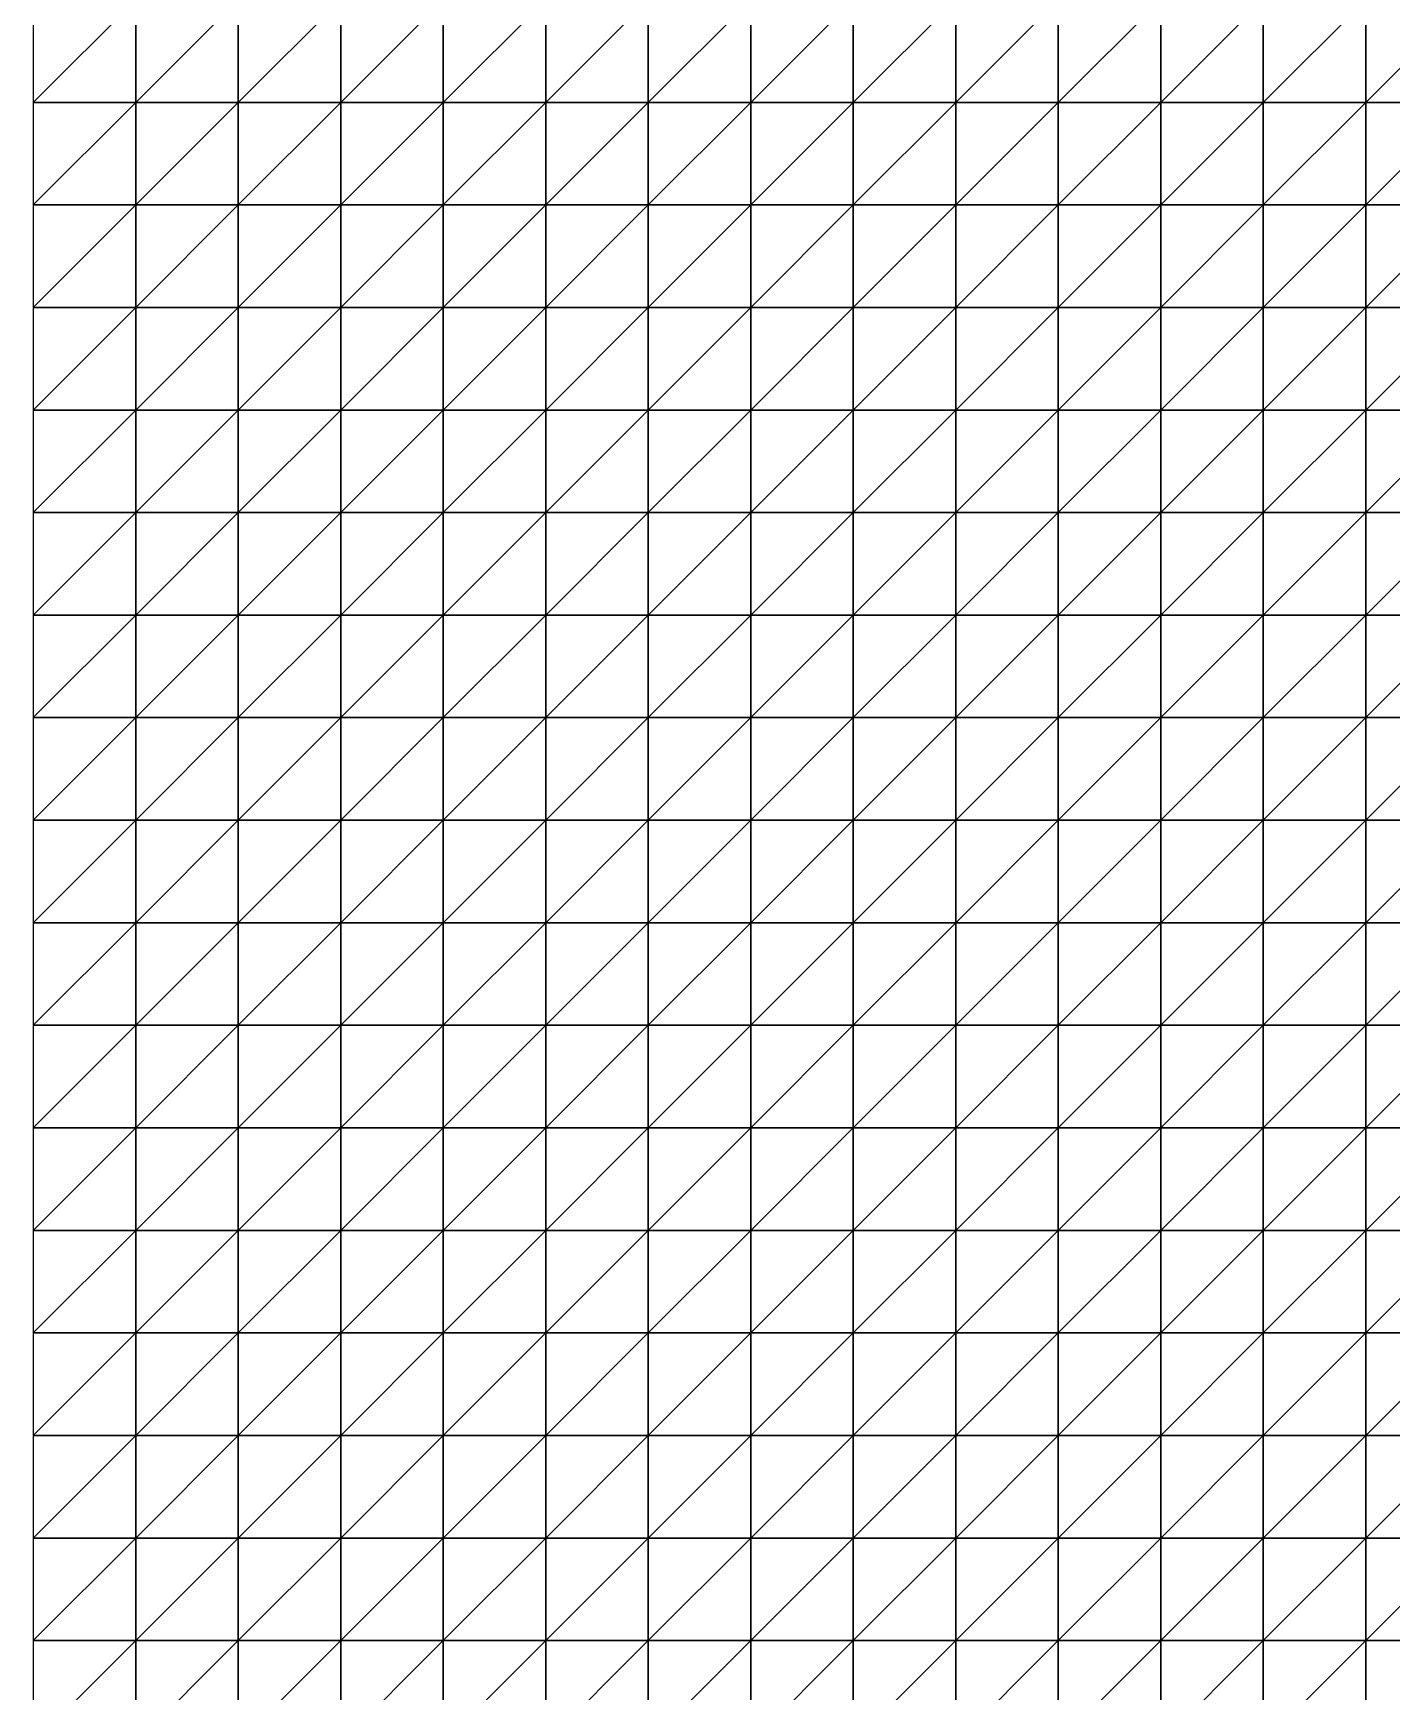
# Model space of a CAD drawing. Header units: metres. Extents: x -3 to 3, y -3 to 3.
# Drawn here: x -3 to -2.197, y 1.03 to 2.011 of the extents above; entities that cross this region are included whole.
import ezdxf

# ---------------------------------------------------------------- set-up
doc = ezdxf.new("R2010")
doc.units = ezdxf.units.M

msp = doc.modelspace()

# ---------------------------------------------------------------- meshes
at = {"color": 255}
mesh = msp.add_polyface(dxfattribs=at)
corners = [(-3, 1.90909, -0.00004), (-2.93939, 1.90909, -0.00004), (-2.93939, 1.9697, 0), (-3, 1.9697, -0.00001), (-2.93939, 2.0303, 0.00003), (-3, 2.0303, 0.00001), (-2.93939, 2.09091, 0.00005), (-2.87879, 1.90909, -0.00002), (-2.87879, 1.9697, 0.00003), (-2.87879, 2.0303, 0.00006), (-2.87879, 2.09091, 0.00008), (-2.81818, 1.90909, 0), (-2.81818, 1.9697, 0.00006), (-2.81818, 2.0303, 0.00011), (-2.81818, 2.09091, 0.00013), (-2.81818, 1.84848, -0.00008), (-2.75758, 1.84848, -0.00006), (-2.75758, 1.90909, 0.00005), (-2.75758, 1.9697, 0.00013), (-2.75758, 2.0303, 0.00018), (-2.75758, 2.09091, 0.00021), (-2.69697, 1.84848, -0.00001), (-2.69697, 1.90909, 0.00013), (-2.69697, 1.9697, 0.00023), (-2.69697, 2.0303, 0.00029), (-2.63636, 1.84848, 0.00009), (-2.63636, 1.90909, 0.00026), (-2.63636, 1.9697, 0.00038), (-2.63636, 2.0303, 0.00045), (-3, 1.84848, -0.00008), (-2.93939, 1.84848, -0.00009), (-2.87879, 1.84848, -0.00009), (-2.57576, 1.90909, 0.00046)]
mesh.append_faces([[corners[k] for k in face] for face in [(0, 1, 2), (3, 2, 4), (5, 4, 6), (1, 7, 8), (2, 8, 9), (4, 9, 10), (7, 11, 12), (8, 12, 13), (9, 13, 14), (15, 16, 17), (11, 17, 18), (12, 18, 19), (13, 19, 20), (16, 21, 22), (17, 22, 23), (18, 23, 24), (21, 25, 26), (22, 26, 27), (23, 27, 28), (29, 1, 0), (0, 2, 3), (3, 4, 5), (30, 7, 1), (1, 8, 2), (2, 9, 4), (31, 11, 7), (7, 12, 8), (8, 13, 9), (15, 17, 11), (11, 18, 12), (12, 19, 13), (16, 22, 17), (17, 23, 18), (18, 24, 19), (21, 26, 22), (22, 27, 23), (23, 28, 24), (25, 32, 26)]], dxfattribs={"color": 111})
mesh = msp.add_polyface(dxfattribs=at)
corners = [(-2.63636, 1.84848, 0.00009), (-2.57576, 1.84848, 0.00025), (-2.57576, 1.90909, 0.00046), (-2.63636, 1.90909, 0.00026), (-2.57576, 1.9697, 0.0006), (-2.63636, 1.9697, 0.00038), (-2.57576, 2.0303, 0.00067), (-2.63636, 2.0303, 0.00045), (-2.57576, 2.09091, 0.00071), (-2.51515, 1.84848, 0.00051), (-2.51515, 1.90909, 0.00076), (-2.51515, 1.9697, 0.00092), (-2.51515, 2.0303, 0.001), (-2.51515, 2.09091, 0.00103), (-2.45455, 1.84848, 0.0009), (-2.45455, 1.90909, 0.00119), (-2.45455, 1.9697, 0.00137), (-2.45455, 2.0303, 0.00146), (-2.45455, 2.09091, 0.00147), (-2.39394, 1.84848, 0.00147), (-2.39394, 1.90909, 0.00181), (-2.39394, 1.9697, 0.002), (-2.39394, 2.0303, 0.00208), (-2.33333, 1.84848, 0.00229), (-2.33333, 1.90909, 0.00267), (-2.33333, 1.9697, 0.00288), (-2.33333, 2.0303, 0.00294), (-2.27273, 1.84848, 0.00344), (-2.27273, 1.90909, 0.00386), (-2.27273, 1.9697, 0.00407), (-2.27273, 2.0303, 0.00409)]
mesh.append_faces([[corners[k] for k in face] for face in [(0, 1, 2), (3, 2, 4), (5, 4, 6), (7, 6, 8), (1, 9, 10), (2, 10, 11), (4, 11, 12), (6, 12, 13), (9, 14, 15), (10, 15, 16), (11, 16, 17), (12, 17, 18), (14, 19, 20), (15, 20, 21), (16, 21, 22), (19, 23, 24), (20, 24, 25), (21, 25, 26), (23, 27, 28), (24, 28, 29), (25, 29, 30), (3, 4, 5), (5, 6, 7), (1, 10, 2), (2, 11, 4), (4, 12, 6), (9, 15, 10), (10, 16, 11), (11, 17, 12), (14, 20, 15), (15, 21, 16), (16, 22, 17), (19, 24, 20), (20, 25, 21), (21, 26, 22), (23, 28, 24), (24, 29, 25), (25, 30, 26)]], dxfattribs={"color": 111})
mesh = msp.add_polyface(dxfattribs=at)
corners = [(-2.27273, 1.90909, 0.00386), (-2.21212, 1.90909, 0.00548), (-2.21212, 1.9697, 0.00566), (-2.27273, 1.9697, 0.00407), (-2.21212, 2.0303, 0.00562), (-2.27273, 2.0303, 0.00409), (-2.21212, 2.09091, 0.00541), (-2.15152, 1.90909, 0.00763), (-2.15152, 1.9697, 0.00776), (-2.15152, 2.0303, 0.00762), (-2.15152, 2.09091, 0.00729), (-2.09091, 1.90909, 0.01046), (-2.09091, 1.9697, 0.01051), (-2.09091, 2.0303, 0.01023), (-2.09091, 2.09091, 0.00971), (-2.0303, 1.90909, 0.01415), (-2.0303, 1.9697, 0.01406), (-2.0303, 2.0303, 0.01358), (-2.0303, 1.84848, 0.01376), (-1.9697, 1.84848, 0.01861), (-1.9697, 1.90909, 0.0189), (-1.9697, 1.9697, 0.0186), (-1.9697, 2.0303, 0.01784), (-1.90909, 1.84848, 0.02482), (-1.90909, 1.90909, 0.02492), (-1.90909, 1.9697, 0.02432), (-1.90909, 2.0303, 0.0232), (-2.27273, 1.84848, 0.00344), (-2.21212, 1.84848, 0.00502), (-2.15152, 1.84848, 0.00716), (-2.09091, 1.84848, 0.01001), (-1.84848, 1.90909, 0.03248), (-1.84848, 1.9697, 0.03149), (-1.84848, 2.0303, 0.02987)]
mesh.append_faces([[corners[k] for k in face] for face in [(1, 7, 8), (2, 8, 9), (4, 9, 10), (7, 11, 12), (8, 12, 13), (9, 13, 14), (11, 15, 16), (12, 16, 17), (18, 19, 20), (15, 20, 21), (16, 21, 22), (19, 23, 24), (20, 24, 25), (21, 25, 26), (1, 8, 2), (2, 9, 4), (29, 11, 7), (7, 12, 8), (8, 13, 9), (30, 15, 11), (11, 16, 12), (12, 17, 13), (18, 20, 15), (15, 21, 16), (16, 22, 17), (19, 24, 20), (20, 25, 21), (21, 26, 22), (23, 31, 24), (24, 32, 25), (25, 33, 26)]], dxfattribs={"color": 101})
mesh.append_faces([[corners[k] for k in face] for face in [(0, 1, 2), (3, 2, 4), (5, 4, 6), (27, 1, 0), (0, 2, 3), (3, 4, 5), (28, 7, 1)]], dxfattribs={"color": 111})
mesh = msp.add_polyface(dxfattribs=at)
corners = [(-3, 1.48485, -0.00065), (-2.93939, 1.48485, -0.00085), (-2.93939, 1.54545, -0.00066), (-3, 1.54545, -0.00051), (-2.93939, 1.60606, -0.00049), (-3, 1.60606, -0.00039), (-2.93939, 1.66667, -0.00036), (-3, 1.66667, -0.00028), (-2.93939, 1.72727, -0.00025), (-3, 1.72727, -0.0002), (-2.93939, 1.78788, -0.00016), (-3, 1.78788, -0.00013), (-2.93939, 1.84848, -0.00009), (-3, 1.84848, -0.00008), (-2.93939, 1.90909, -0.00004), (-2.87879, 1.48485, -0.0011), (-2.87879, 1.54545, -0.00084), (-2.87879, 1.60606, -0.00063), (-2.87879, 1.66667, -0.00045), (-2.87879, 1.72727, -0.0003), (-2.87879, 1.78788, -0.00018), (-2.87879, 1.84848, -0.00009), (-2.87879, 1.90909, -0.00002), (-2.81818, 1.48485, -0.00141), (-2.81818, 1.54545, -0.00107), (-2.81818, 1.60606, -0.00078), (-2.81818, 1.66667, -0.00055), (-2.81818, 1.72727, -0.00035), (-2.81818, 1.78788, -0.0002), (-2.81818, 1.84848, -0.00008)]
mesh.append_faces([[corners[k] for k in face] for face in [(0, 1, 2), (3, 2, 4), (5, 4, 6), (7, 6, 8), (9, 8, 10), (11, 10, 12), (13, 12, 14), (1, 15, 16), (2, 16, 17), (4, 17, 18), (6, 18, 19), (8, 19, 20), (10, 20, 21), (12, 21, 22), (15, 23, 24), (16, 24, 25), (17, 25, 26), (18, 26, 27), (19, 27, 28), (20, 28, 29), (0, 2, 3), (3, 4, 5), (5, 6, 7), (7, 8, 9), (9, 10, 11), (11, 12, 13), (1, 16, 2), (2, 17, 4), (4, 18, 6), (6, 19, 8), (8, 20, 10), (10, 21, 12), (15, 24, 16), (16, 25, 17), (17, 26, 18), (18, 27, 19), (19, 28, 20), (20, 29, 21)]], dxfattribs={"color": 111})
mesh = msp.add_polyface(dxfattribs=at)
corners = [(-2.87879, 1.84848, -0.00009), (-2.81818, 1.84848, -0.00008), (-2.81818, 1.90909, 0), (-2.81818, 1.48485, -0.00141), (-2.75758, 1.48485, -0.00178), (-2.75758, 1.54545, -0.00133), (-2.81818, 1.54545, -0.00107), (-2.75758, 1.60606, -0.00096), (-2.81818, 1.60606, -0.00078), (-2.75758, 1.66667, -0.00065), (-2.81818, 1.66667, -0.00055), (-2.75758, 1.72727, -0.00041), (-2.81818, 1.72727, -0.00035), (-2.75758, 1.78788, -0.00021), (-2.81818, 1.78788, -0.0002), (-2.75758, 1.84848, -0.00006), (-2.69697, 1.48485, -0.00222), (-2.69697, 1.54545, -0.00164), (-2.69697, 1.60606, -0.00116), (-2.69697, 1.66667, -0.00076), (-2.69697, 1.72727, -0.00045), (-2.69697, 1.78788, -0.0002), (-2.69697, 1.84848, -0.00001), (-2.63636, 1.48485, -0.00273), (-2.63636, 1.54545, -0.00199), (-2.63636, 1.60606, -0.00137), (-2.63636, 1.66667, -0.00087), (-2.63636, 1.72727, -0.00046), (-2.63636, 1.78788, -0.00015), (-2.63636, 1.84848, 0.00009), (-2.57576, 1.54545, -0.00237)]
mesh.append_faces([[corners[k] for k in face] for face in [(0, 1, 2), (3, 4, 5), (6, 5, 7), (8, 7, 9), (10, 9, 11), (12, 11, 13), (14, 13, 15), (4, 16, 17), (5, 17, 18), (7, 18, 19), (9, 19, 20), (11, 20, 21), (13, 21, 22), (16, 23, 24), (17, 24, 25), (18, 25, 26), (19, 26, 27), (20, 27, 28), (21, 28, 29), (3, 5, 6), (6, 7, 8), (8, 9, 10), (10, 11, 12), (12, 13, 14), (14, 15, 1), (4, 17, 5), (5, 18, 7), (7, 19, 9), (9, 20, 11), (11, 21, 13), (13, 22, 15), (16, 24, 17), (17, 25, 18), (18, 26, 19), (19, 27, 20), (20, 28, 21), (21, 29, 22), (23, 30, 24)]], dxfattribs={"color": 111})
mesh = msp.add_polyface(dxfattribs=at)
corners = [(-2.27273, 1.72727, 0.00172), (-2.21212, 1.72727, 0.00304), (-2.21212, 1.78788, 0.00423), (-2.27273, 1.78788, 0.00274), (-2.21212, 1.84848, 0.00502), (-2.27273, 1.84848, 0.00344), (-2.21212, 1.90909, 0.00548), (-2.15152, 1.72727, 0.00492), (-2.15152, 1.78788, 0.00628), (-2.15152, 1.84848, 0.00716), (-2.15152, 1.90909, 0.00763), (-2.15152, 1.66667, 0.00299), (-2.09091, 1.66667, 0.00529), (-2.09091, 1.72727, 0.00752), (-2.09091, 1.78788, 0.00906), (-2.09091, 1.84848, 0.01001), (-2.09091, 1.90909, 0.01046), (-2.0303, 1.66667, 0.00851), (-2.0303, 1.72727, 0.01105), (-2.0303, 1.78788, 0.01276), (-2.0303, 1.84848, 0.01376), (-2.0303, 1.90909, 0.01415), (-1.9697, 1.66667, 0.01289), (-1.9697, 1.72727, 0.01574), (-1.9697, 1.78788, 0.0176), (-1.9697, 1.84848, 0.01861), (-1.90909, 1.66667, 0.01871), (-1.90909, 1.72727, 0.02188), (-1.90909, 1.78788, 0.02386), (-1.90909, 1.84848, 0.02482), (-2.21212, 1.66667, 0.00139), (-1.84848, 1.72727, 0.02977), (-1.84848, 1.78788, 0.03182), (-1.84848, 1.84848, 0.03265)]
mesh.append_faces([[corners[k] for k in face] for face in [(4, 9, 10), (7, 13, 14), (8, 14, 15), (9, 15, 16), (12, 17, 18), (13, 18, 19), (14, 19, 20), (15, 20, 21), (17, 22, 23), (18, 23, 24), (19, 24, 25), (22, 26, 27), (23, 27, 28), (24, 28, 29), (7, 14, 8), (8, 15, 9), (12, 18, 13), (13, 19, 14), (14, 20, 15), (17, 23, 18), (18, 24, 19), (19, 25, 20), (22, 27, 23), (23, 28, 24), (24, 29, 25), (26, 31, 27), (27, 32, 28), (28, 33, 29)]], dxfattribs={"color": 101})
mesh.append_faces([[corners[k] for k in face] for face in [(0, 1, 2), (3, 2, 4), (5, 4, 6), (1, 7, 8), (2, 8, 9), (11, 12, 13), (30, 7, 1), (1, 8, 2), (2, 9, 4), (11, 13, 7)]], dxfattribs={"color": 111})
mesh = msp.add_polyface(dxfattribs=at)
corners = [(-2.63636, 1.48485, -0.00273), (-2.57576, 1.48485, -0.0033), (-2.57576, 1.54545, -0.00237), (-2.63636, 1.54545, -0.00199), (-2.57576, 1.60606, -0.00158), (-2.63636, 1.60606, -0.00137), (-2.57576, 1.66667, -0.00094), (-2.63636, 1.66667, -0.00087), (-2.57576, 1.72727, -0.00044), (-2.63636, 1.72727, -0.00046), (-2.57576, 1.78788, -0.00004), (-2.63636, 1.78788, -0.00015), (-2.57576, 1.84848, 0.00025), (-2.51515, 1.48485, -0.00394), (-2.51515, 1.54545, -0.00276), (-2.51515, 1.60606, -0.00178), (-2.51515, 1.66667, -0.00097), (-2.51515, 1.72727, -0.00034), (-2.51515, 1.78788, 0.00015), (-2.51515, 1.84848, 0.00051), (-2.45455, 1.48485, -0.00463), (-2.45455, 1.54545, -0.00314), (-2.45455, 1.60606, -0.00191), (-2.45455, 1.66667, -0.00092), (-2.45455, 1.72727, -0.00013), (-2.45455, 1.78788, 0.00046), (-2.45455, 1.84848, 0.0009), (-2.63636, 1.84848, 0.00009), (-2.39394, 1.54545, -0.00348), (-2.39394, 1.60606, -0.00196), (-2.39394, 1.66667, -0.00073)]
mesh.append_faces([[corners[k] for k in face] for face in [(0, 1, 2), (3, 2, 4), (5, 4, 6), (7, 6, 8), (9, 8, 10), (11, 10, 12), (1, 13, 14), (2, 14, 15), (4, 15, 16), (6, 16, 17), (8, 17, 18), (10, 18, 19), (13, 20, 21), (14, 21, 22), (15, 22, 23), (16, 23, 24), (17, 24, 25), (18, 25, 26), (3, 4, 5), (5, 6, 7), (7, 8, 9), (9, 10, 11), (11, 12, 27), (1, 14, 2), (2, 15, 4), (4, 16, 6), (6, 17, 8), (8, 18, 10), (10, 19, 12), (13, 21, 14), (14, 22, 15), (15, 23, 16), (16, 24, 17), (17, 25, 18), (18, 26, 19), (20, 28, 21), (21, 29, 22), (22, 30, 23)]], dxfattribs={"color": 111})
mesh = msp.add_polyface(dxfattribs=at)
corners = [(-2.45455, 1.48485, -0.00463), (-2.39394, 1.48485, -0.00532), (-2.39394, 1.54545, -0.00348), (-2.45455, 1.54545, -0.00314), (-2.39394, 1.60606, -0.00196), (-2.45455, 1.60606, -0.00191), (-2.39394, 1.66667, -0.00073), (-2.45455, 1.66667, -0.00092), (-2.39394, 1.72727, 0.00023), (-2.45455, 1.72727, -0.00013), (-2.39394, 1.78788, 0.00095), (-2.45455, 1.78788, 0.00046), (-2.39394, 1.84848, 0.00147), (-2.33333, 1.48485, -0.00596), (-2.33333, 1.54545, -0.0037), (-2.33333, 1.60606, -0.00184), (-2.33333, 1.66667, -0.00034), (-2.33333, 1.72727, 0.00082), (-2.33333, 1.78788, 0.00168), (-2.33333, 1.84848, 0.00229), (-2.27273, 1.48485, -0.0065), (-2.27273, 1.54545, -0.00374), (-2.27273, 1.60606, -0.00148), (-2.27273, 1.66667, 0.00033), (-2.27273, 1.72727, 0.00172), (-2.27273, 1.78788, 0.00274), (-2.27273, 1.84848, 0.00344), (-2.45455, 1.84848, 0.0009), (-2.21212, 1.54545, -0.00349), (-2.21212, 1.60606, -0.00077), (-2.21212, 1.66667, 0.00139), (-2.21212, 1.72727, 0.00304), (-2.21212, 1.78788, 0.00423), (-2.21212, 1.84848, 0.00502)]
mesh.append_faces([[corners[k] for k in face] for face in [(0, 1, 2), (3, 2, 4), (5, 4, 6), (7, 6, 8), (9, 8, 10), (11, 10, 12), (1, 13, 14), (2, 14, 15), (4, 15, 16), (6, 16, 17), (8, 17, 18), (10, 18, 19), (13, 20, 21), (14, 21, 22), (15, 22, 23), (16, 23, 24), (17, 24, 25), (18, 25, 26), (7, 8, 9), (9, 10, 11), (11, 12, 27), (1, 14, 2), (2, 15, 4), (4, 16, 6), (6, 17, 8), (8, 18, 10), (10, 19, 12), (13, 21, 14), (14, 22, 15), (15, 23, 16), (16, 24, 17), (17, 25, 18), (18, 26, 19), (20, 28, 21), (21, 29, 22), (22, 30, 23), (23, 31, 24), (24, 32, 25), (25, 33, 26)]], dxfattribs={"color": 111})
mesh = msp.add_polyface(dxfattribs=at)
corners = [(-2.27273, 1.48485, -0.0065), (-2.21212, 1.48485, -0.00683), (-2.21212, 1.54545, -0.00349), (-2.27273, 1.54545, -0.00374), (-2.21212, 1.60606, -0.00077), (-2.27273, 1.60606, -0.00148), (-2.21212, 1.66667, 0.00139), (-2.27273, 1.66667, 0.00033), (-2.21212, 1.72727, 0.00304), (-2.15152, 1.48485, -0.00681), (-2.15152, 1.54545, -0.00281), (-2.15152, 1.60606, 0.00044), (-2.15152, 1.66667, 0.00299), (-2.15152, 1.72727, 0.00492), (-2.09091, 1.48485, -0.00628), (-2.09091, 1.54545, -0.00153), (-2.09091, 1.60606, 0.0023), (-2.09091, 1.66667, 0.00529), (-2.0303, 1.48485, -0.00502), (-2.0303, 1.54545, 0.00056), (-2.0303, 1.60606, 0.00504), (-2.0303, 1.66667, 0.00851), (-1.9697, 1.48485, -0.00278), (-1.9697, 1.54545, 0.00372), (-1.9697, 1.60606, 0.00892), (-1.9697, 1.66667, 0.01289), (-1.90909, 1.48485, 0.00076), (-1.90909, 1.54545, 0.00827), (-1.90909, 1.60606, 0.01422), (-1.90909, 1.66667, 0.01871), (-1.84848, 1.54545, 0.01455), (-1.84848, 1.60606, 0.0213), (-1.84848, 1.66667, 0.02632)]
mesh.append_faces([[corners[k] for k in face] for face in [(20, 24, 25), (23, 27, 28), (24, 28, 29), (20, 25, 21), (23, 28, 24), (24, 29, 25), (26, 30, 27), (27, 31, 28), (28, 32, 29)]], dxfattribs={"color": 101})
mesh.append_faces([[corners[k] for k in face] for face in [(0, 1, 2), (3, 2, 4), (5, 4, 6), (7, 6, 8), (1, 9, 10), (2, 10, 11), (4, 11, 12), (6, 12, 13), (9, 14, 15), (10, 15, 16), (11, 16, 17), (14, 18, 19), (15, 19, 20), (16, 20, 21), (18, 22, 23), (19, 23, 24), (22, 26, 27), (1, 10, 2), (2, 11, 4), (4, 12, 6), (9, 15, 10), (10, 16, 11), (11, 17, 12), (14, 19, 15), (15, 20, 16), (16, 21, 17), (18, 23, 19), (19, 24, 20), (22, 27, 23)]], dxfattribs={"color": 111})
mesh = msp.add_polyface(dxfattribs=at)
corners = [(-3, 1.12121, -0.00206), (-2.93939, 1.12121, -0.00274), (-2.93939, 1.18182, -0.00234), (-3, 1.18182, -0.00176), (-2.93939, 1.24242, -0.00197), (-3, 1.24242, -0.00149), (-2.93939, 1.30303, -0.00164), (-3, 1.30303, -0.00124), (-2.93939, 1.36364, -0.00134), (-3, 1.36364, -0.00102), (-2.93939, 1.42424, -0.00108), (-3, 1.42424, -0.00082), (-2.93939, 1.48485, -0.00085), (-2.87879, 1.12121, -0.00361), (-2.87879, 1.18182, -0.00308), (-2.87879, 1.24242, -0.00259), (-2.87879, 1.30303, -0.00215), (-2.87879, 1.36364, -0.00175), (-2.87879, 1.42424, -0.0014), (-2.87879, 1.48485, -0.0011), (-2.81818, 1.12121, -0.00471), (-2.81818, 1.18182, -0.00401), (-2.81818, 1.24242, -0.00337), (-2.81818, 1.30303, -0.00278), (-2.81818, 1.36364, -0.00226), (-2.81818, 1.42424, -0.00181), (-2.81818, 1.48485, -0.00141), (-3, 1.48485, -0.00065), (-2.75758, 1.18182, -0.00518), (-2.75758, 1.24242, -0.00434)]
mesh.append_faces([[corners[k] for k in face] for face in [(0, 1, 2), (3, 2, 4), (5, 4, 6), (7, 6, 8), (9, 8, 10), (11, 10, 12), (1, 13, 14), (2, 14, 15), (4, 15, 16), (6, 16, 17), (8, 17, 18), (10, 18, 19), (13, 20, 21), (14, 21, 22), (15, 22, 23), (16, 23, 24), (17, 24, 25), (18, 25, 26), (0, 2, 3), (3, 4, 5), (5, 6, 7), (7, 8, 9), (9, 10, 11), (11, 12, 27), (1, 14, 2), (2, 15, 4), (4, 16, 6), (6, 17, 8), (8, 18, 10), (10, 19, 12), (13, 21, 14), (14, 22, 15), (15, 23, 16), (16, 24, 17), (17, 25, 18), (18, 26, 19), (20, 28, 21), (21, 29, 22)]], dxfattribs={"color": 111})
mesh = msp.add_polyface(dxfattribs=at)
corners = [(-2.81818, 1.12121, -0.00471), (-2.75758, 1.12121, -0.0061), (-2.75758, 1.18182, -0.00518), (-2.81818, 1.18182, -0.00401), (-2.75758, 1.24242, -0.00434), (-2.81818, 1.24242, -0.00337), (-2.75758, 1.30303, -0.00357), (-2.81818, 1.30303, -0.00278), (-2.75758, 1.36364, -0.00289), (-2.81818, 1.36364, -0.00226), (-2.75758, 1.42424, -0.0023), (-2.81818, 1.42424, -0.00181), (-2.75758, 1.48485, -0.00178), (-2.69697, 1.12121, -0.00783), (-2.69697, 1.18182, -0.00663), (-2.69697, 1.24242, -0.00554), (-2.69697, 1.30303, -0.00455), (-2.69697, 1.36364, -0.00366), (-2.69697, 1.42424, -0.00289), (-2.69697, 1.48485, -0.00222), (-2.63636, 1.12121, -0.00996), (-2.63636, 1.18182, -0.00841), (-2.63636, 1.24242, -0.007), (-2.63636, 1.30303, -0.00573), (-2.63636, 1.36364, -0.00459), (-2.63636, 1.42424, -0.00359), (-2.63636, 1.48485, -0.00273), (-2.81818, 1.48485, -0.00141), (-2.57576, 1.18182, -0.01057), (-2.57576, 1.24242, -0.00877), (-2.57576, 1.30303, -0.00714), (-2.57576, 1.36364, -0.00568)]
mesh.append_faces([[corners[k] for k in face] for face in [(0, 1, 2), (3, 2, 4), (5, 4, 6), (7, 6, 8), (9, 8, 10), (11, 10, 12), (1, 13, 14), (2, 14, 15), (4, 15, 16), (6, 16, 17), (8, 17, 18), (10, 18, 19), (13, 20, 21), (14, 21, 22), (15, 22, 23), (16, 23, 24), (17, 24, 25), (18, 25, 26), (5, 6, 7), (7, 8, 9), (9, 10, 11), (11, 12, 27), (1, 14, 2), (2, 15, 4), (4, 16, 6), (6, 17, 8), (8, 18, 10), (10, 19, 12), (13, 21, 14), (14, 22, 15), (15, 23, 16), (16, 24, 17), (17, 25, 18), (18, 26, 19), (20, 28, 21), (21, 29, 22), (22, 30, 23), (23, 31, 24)]], dxfattribs={"color": 111})
mesh = msp.add_polyface(dxfattribs=at)
corners = [(-2.63636, 1.30303, -0.00573), (-2.57576, 1.30303, -0.00714), (-2.57576, 1.36364, -0.00568), (-2.63636, 1.36364, -0.00459), (-2.57576, 1.42424, -0.00441), (-2.63636, 1.42424, -0.00359), (-2.57576, 1.48485, -0.0033), (-2.51515, 1.30303, -0.0088), (-2.51515, 1.36364, -0.00696), (-2.51515, 1.42424, -0.00534), (-2.51515, 1.48485, -0.00394), (-2.45455, 1.30303, -0.01072), (-2.45455, 1.36364, -0.0084), (-2.45455, 1.42424, -0.00638), (-2.45455, 1.48485, -0.00463), (-2.39394, 1.30303, -0.0129), (-2.39394, 1.36364, -0.01002), (-2.39394, 1.42424, -0.00749), (-2.39394, 1.48485, -0.00532), (-2.33333, 1.30303, -0.01533), (-2.33333, 1.36364, -0.01177), (-2.33333, 1.42424, -0.00865), (-2.33333, 1.48485, -0.00596), (-2.27273, 1.30303, -0.01798), (-2.27273, 1.36364, -0.01361), (-2.27273, 1.42424, -0.00978), (-2.27273, 1.48485, -0.0065), (-2.63636, 1.48485, -0.00273), (-2.33333, 1.24242, -0.01934), (-2.27273, 1.24242, -0.02289), (-2.21212, 1.30303, -0.02076), (-2.21212, 1.36364, -0.01545), (-2.21212, 1.42424, -0.0108)]
mesh.append_faces([[corners[k] for k in face] for face in [(0, 1, 2), (3, 2, 4), (5, 4, 6), (1, 7, 8), (2, 8, 9), (4, 9, 10), (7, 11, 12), (8, 12, 13), (9, 13, 14), (11, 15, 16), (12, 16, 17), (13, 17, 18), (15, 19, 20), (16, 20, 21), (17, 21, 22), (19, 23, 24), (20, 24, 25), (21, 25, 26), (3, 4, 5), (5, 6, 27), (1, 8, 2), (2, 9, 4), (4, 10, 6), (7, 12, 8), (8, 13, 9), (9, 14, 10), (11, 16, 12), (12, 17, 13), (13, 18, 14), (15, 20, 16), (16, 21, 17), (17, 22, 18), (28, 23, 19), (19, 24, 20), (20, 25, 21), (21, 26, 22), (29, 30, 23), (23, 31, 24), (24, 32, 25)]], dxfattribs={"color": 111})
mesh = msp.add_polyface(dxfattribs=at)
corners = [(-2.27273, 1.12121, -0.03426), (-2.21212, 1.12121, -0.04057), (-2.21212, 1.18182, -0.03335), (-2.27273, 1.18182, -0.02833), (-2.21212, 1.24242, -0.02674), (-2.27273, 1.24242, -0.02289), (-2.21212, 1.30303, -0.02076), (-2.27273, 1.30303, -0.01798), (-2.21212, 1.36364, -0.01545), (-2.27273, 1.36364, -0.01361), (-2.21212, 1.42424, -0.0108), (-2.27273, 1.42424, -0.00978), (-2.21212, 1.48485, -0.00683), (-2.15152, 1.12121, -0.04748), (-2.15152, 1.18182, -0.03878), (-2.15152, 1.24242, -0.0308), (-2.15152, 1.30303, -0.02359), (-2.15152, 1.36364, -0.01718), (-2.15152, 1.42424, -0.01159), (-2.15152, 1.48485, -0.00681), (-2.09091, 1.12121, -0.0549), (-2.09091, 1.18182, -0.0445), (-2.09091, 1.24242, -0.03494), (-2.09091, 1.30303, -0.02632), (-2.09091, 1.36364, -0.01865), (-2.09091, 1.42424, -0.01197), (-2.09091, 1.48485, -0.00628), (-2.0303, 1.12121, -0.06267), (-2.0303, 1.18182, -0.05032), (-2.27273, 1.48485, -0.0065), (-2.0303, 1.24242, -0.03899), (-2.0303, 1.30303, -0.02875), (-2.0303, 1.36364, -0.01966), (-2.0303, 1.42424, -0.01175), (-2.0303, 1.48485, -0.00502)]
mesh.append_faces([[corners[k] for k in face] for face in [(0, 1, 2), (3, 2, 4), (5, 4, 6), (7, 6, 8), (9, 8, 10), (11, 10, 12), (2, 14, 15), (4, 15, 16), (6, 16, 17), (8, 17, 18), (10, 18, 19), (14, 21, 22), (15, 22, 23), (16, 23, 24), (17, 24, 25), (18, 25, 26), (11, 12, 29), (1, 14, 2), (2, 15, 4), (4, 16, 6), (6, 17, 8), (8, 18, 10), (10, 19, 12), (14, 22, 15), (15, 23, 16), (16, 24, 17), (17, 25, 18), (18, 26, 19), (21, 30, 22), (22, 31, 23), (23, 32, 24), (24, 33, 25), (25, 34, 26)]], dxfattribs={"color": 111})
mesh.append_faces([[corners[k] for k in face] for face in [(1, 13, 14), (13, 20, 21), (20, 27, 28), (13, 21, 14), (20, 28, 21)]], dxfattribs={"color": 120})
mesh = msp.add_polyface(dxfattribs=at)
corners = [(-2.63636, 1.12121, -0.00996), (-2.57576, 1.12121, -0.01254), (-2.57576, 1.18182, -0.01057), (-2.63636, 1.18182, -0.00841), (-2.57576, 1.24242, -0.00877), (-2.63636, 1.24242, -0.007), (-2.57576, 1.30303, -0.00714), (-2.51515, 1.12121, -0.01564), (-2.51515, 1.18182, -0.01315), (-2.51515, 1.24242, -0.01086), (-2.51515, 1.30303, -0.0088), (-2.45455, 1.12121, -0.01933), (-2.45455, 1.18182, -0.01619), (-2.45455, 1.24242, -0.01331), (-2.45455, 1.30303, -0.01072), (-2.39394, 1.12121, -0.02364), (-2.39394, 1.18182, -0.01972), (-2.39394, 1.24242, -0.01614), (-2.39394, 1.30303, -0.0129), (-2.33333, 1.12121, -0.02861), (-2.33333, 1.18182, -0.02377), (-2.33333, 1.24242, -0.01934), (-2.33333, 1.30303, -0.01533), (-2.27273, 1.12121, -0.03426), (-2.27273, 1.18182, -0.02833), (-2.27273, 1.24242, -0.02289), (-2.27273, 1.30303, -0.01798), (-2.45455, 1.06061, -0.0227), (-2.39394, 1.06061, -0.02785), (-2.33333, 1.06061, -0.03381), (-2.27273, 1.06061, -0.04063), (-2.21212, 1.12121, -0.04057), (-2.21212, 1.18182, -0.03335), (-2.21212, 1.24242, -0.02674)]
mesh.append_faces([[corners[k] for k in face] for face in [(0, 1, 2), (3, 2, 4), (5, 4, 6), (1, 7, 8), (2, 8, 9), (4, 9, 10), (7, 11, 12), (8, 12, 13), (9, 13, 14), (11, 15, 16), (12, 16, 17), (13, 17, 18), (15, 19, 20), (16, 20, 21), (17, 21, 22), (19, 23, 24), (20, 24, 25), (21, 25, 26), (1, 8, 2), (2, 9, 4), (4, 10, 6), (7, 12, 8), (8, 13, 9), (9, 14, 10), (27, 15, 11), (11, 16, 12), (12, 17, 13), (13, 18, 14), (28, 19, 15), (15, 20, 16), (16, 21, 17), (17, 22, 18), (29, 23, 19), (19, 24, 20), (20, 25, 21), (30, 31, 23), (23, 32, 24), (24, 33, 25)]], dxfattribs={"color": 111})
mesh = msp.add_polyface(dxfattribs=at)
corners = [(-3, 0.75758, -0.00427), (-2.93939, 0.75758, -0.00569), (-2.93939, 0.81818, -0.00516), (-3, 0.81818, -0.00387), (-2.93939, 0.87879, -0.00464), (-3, 0.87879, -0.00348), (-2.93939, 0.93939, -0.00413), (-3, 0.93939, -0.0031), (-2.93939, 1, -0.00364), (-3, 1, -0.00273), (-2.93939, 1.06061, -0.00318), (-3, 1.06061, -0.00239), (-2.93939, 1.12121, -0.00274), (-2.87879, 0.75758, -0.00753), (-2.87879, 0.81818, -0.00682), (-2.87879, 0.87879, -0.00613), (-2.87879, 0.93939, -0.00545), (-2.87879, 1, -0.0048), (-2.87879, 1.06061, -0.00419), (-2.87879, 1.12121, -0.00361), (-2.81818, 0.75758, -0.00987), (-2.81818, 0.81818, -0.00895), (-2.81818, 0.87879, -0.00803), (-2.81818, 0.93939, -0.00714), (-2.81818, 1, -0.00629), (-2.81818, 1.06061, -0.00548), (-2.81818, 1.12121, -0.00471), (-3, 1.12121, -0.00206), (-2.75758, 0.81818, -0.01163), (-2.75758, 0.87879, -0.01044)]
mesh.append_faces([[corners[k] for k in face] for face in [(0, 1, 2), (3, 2, 4), (5, 4, 6), (7, 6, 8), (9, 8, 10), (11, 10, 12), (1, 13, 14), (2, 14, 15), (4, 15, 16), (6, 16, 17), (8, 17, 18), (10, 18, 19), (13, 20, 21), (14, 21, 22), (15, 22, 23), (16, 23, 24), (17, 24, 25), (18, 25, 26), (0, 2, 3), (3, 4, 5), (5, 6, 7), (7, 8, 9), (9, 10, 11), (11, 12, 27), (1, 14, 2), (2, 15, 4), (4, 16, 6), (6, 17, 8), (8, 18, 10), (10, 19, 12), (13, 21, 14), (14, 22, 15), (15, 23, 16), (16, 24, 17), (17, 25, 18), (18, 26, 19), (20, 28, 21), (21, 29, 22)]], dxfattribs={"color": 111})
mesh = msp.add_polyface(dxfattribs=at)
corners = [(-2.81818, 0.75758, -0.00987), (-2.75758, 0.75758, -0.01284), (-2.75758, 0.81818, -0.01163), (-2.81818, 0.81818, -0.00895), (-2.75758, 0.87879, -0.01044), (-2.81818, 0.87879, -0.00803), (-2.75758, 0.93939, -0.00928), (-2.81818, 0.93939, -0.00714), (-2.75758, 1, -0.00816), (-2.81818, 1, -0.00629), (-2.75758, 1.06061, -0.0071), (-2.81818, 1.06061, -0.00548), (-2.75758, 1.12121, -0.0061), (-2.69697, 0.75758, -0.01656), (-2.69697, 0.81818, -0.015), (-2.69697, 0.87879, -0.01345), (-2.69697, 0.93939, -0.01195), (-2.69697, 1, -0.0105), (-2.69697, 1.06061, -0.00912), (-2.69697, 1.12121, -0.00783), (-2.63636, 0.75758, -0.02118), (-2.63636, 0.81818, -0.01917), (-2.63636, 0.87879, -0.01719), (-2.63636, 0.93939, -0.01525), (-2.63636, 1, -0.01339), (-2.63636, 1.06061, -0.01162), (-2.63636, 1.12121, -0.00996), (-2.81818, 1.12121, -0.00471), (-2.63636, 0.69697, -0.02318), (-2.57576, 0.75758, -0.02685), (-2.57576, 0.81818, -0.02429), (-2.57576, 0.87879, -0.02176), (-2.57576, 0.93939, -0.0193)]
mesh.append_faces([[corners[k] for k in face] for face in [(0, 1, 2), (3, 2, 4), (5, 4, 6), (7, 6, 8), (9, 8, 10), (11, 10, 12), (1, 13, 14), (2, 14, 15), (4, 15, 16), (6, 16, 17), (8, 17, 18), (10, 18, 19), (13, 20, 21), (14, 21, 22), (15, 22, 23), (16, 23, 24), (17, 24, 25), (18, 25, 26), (5, 6, 7), (7, 8, 9), (9, 10, 11), (11, 12, 27), (1, 14, 2), (2, 15, 4), (4, 16, 6), (6, 17, 8), (8, 18, 10), (10, 19, 12), (13, 21, 14), (14, 22, 15), (15, 23, 16), (16, 24, 17), (17, 25, 18), (18, 26, 19), (28, 29, 20), (20, 30, 21), (21, 31, 22), (22, 32, 23)]], dxfattribs={"color": 111})
mesh = msp.add_polyface(dxfattribs=at)
corners = [(-2.63636, 0.93939, -0.01525), (-2.57576, 0.93939, -0.0193), (-2.57576, 1, -0.01692), (-2.63636, 1, -0.01339), (-2.57576, 1.06061, -0.01466), (-2.63636, 1.06061, -0.01162), (-2.57576, 1.12121, -0.01254), (-2.51515, 0.93939, -0.0242), (-2.51515, 1, -0.02119), (-2.51515, 1.06061, -0.01833), (-2.51515, 1.12121, -0.01564), (-2.45455, 0.93939, -0.03007), (-2.45455, 1, -0.0263), (-2.45455, 1.06061, -0.0227), (-2.45455, 1.12121, -0.01933), (-2.39394, 0.93939, -0.03701), (-2.39394, 1, -0.03232), (-2.39394, 1.06061, -0.02785), (-2.39394, 1.12121, -0.02364), (-2.33333, 0.93939, -0.04513), (-2.33333, 1, -0.03934), (-2.33333, 1.06061, -0.03381), (-2.33333, 1.12121, -0.02861), (-2.27273, 0.93939, -0.05448), (-2.27273, 1, -0.0474), (-2.27273, 1.06061, -0.04063), (-2.27273, 1.12121, -0.03426), (-2.63636, 1.12121, -0.00996), (-2.45455, 0.87879, -0.03398), (-2.39394, 0.87879, -0.04187), (-2.33333, 0.87879, -0.05111), (-2.27273, 0.87879, -0.0618), (-2.21212, 0.93939, -0.06513), (-2.21212, 1, -0.05654), (-2.21212, 1.06061, -0.04832)]
mesh.append_faces([[corners[k] for k in face] for face in [(0, 1, 2), (3, 2, 4), (5, 4, 6), (1, 7, 8), (2, 8, 9), (4, 9, 10), (7, 11, 12), (8, 12, 13), (9, 13, 14), (11, 15, 16), (12, 16, 17), (13, 17, 18), (16, 20, 21), (17, 21, 22), (21, 25, 26), (0, 2, 3), (3, 4, 5), (5, 6, 27), (1, 8, 2), (2, 9, 4), (4, 10, 6), (7, 12, 8), (8, 13, 9), (9, 14, 10), (28, 15, 11), (11, 16, 12), (12, 17, 13), (15, 20, 16), (16, 21, 17), (20, 25, 21)]], dxfattribs={"color": 111})
mesh.append_faces([[corners[k] for k in face] for face in [(15, 19, 20), (19, 23, 24), (20, 24, 25), (29, 19, 15), (30, 23, 19), (19, 24, 20), (31, 32, 23), (23, 33, 24), (24, 34, 25)]], dxfattribs={"color": 120})
mesh = msp.add_polyface(dxfattribs=at)
corners = [(-2.27273, 0.75758, -0.07677), (-2.21212, 0.75758, -0.09209), (-2.21212, 0.81818, -0.08303), (-2.27273, 0.81818, -0.06927), (-2.21212, 0.87879, -0.074), (-2.27273, 0.87879, -0.0618), (-2.21212, 0.93939, -0.06513), (-2.27273, 0.93939, -0.05448), (-2.21212, 1, -0.05654), (-2.27273, 1, -0.0474), (-2.21212, 1.06061, -0.04832), (-2.27273, 1.06061, -0.04063), (-2.21212, 1.12121, -0.04057), (-2.15152, 0.75758, -0.1094), (-2.15152, 0.81818, -0.09854), (-2.15152, 0.87879, -0.08771), (-2.15152, 0.93939, -0.07706), (-2.15152, 1, -0.06672), (-2.15152, 1.06061, -0.05683), (-2.15152, 1.12121, -0.04748), (-2.09091, 0.75758, -0.12867), (-2.09091, 0.81818, -0.11578), (-2.09091, 0.87879, -0.1029), (-2.09091, 0.93939, -0.09021), (-2.09091, 1, -0.07789), (-2.09091, 1.06061, -0.06607), (-2.09091, 1.12121, -0.0549), (-2.0303, 0.75758, -0.14979), (-2.0303, 0.81818, -0.13463), (-2.0303, 0.87879, -0.11945), (-2.0303, 0.93939, -0.10447), (-2.0303, 1, -0.08989), (-2.0303, 1.06061, -0.0759), (-2.0303, 1.12121, -0.06267)]
mesh.append_faces([[corners[k] for k in face] for face in [(20, 27, 28), (21, 28, 29), (20, 28, 21)]], dxfattribs={"color": 4})
mesh.append_faces([[corners[k] for k in face] for face in [(0, 1, 2), (3, 2, 4), (5, 4, 6), (7, 6, 8), (9, 8, 10), (11, 10, 12), (1, 13, 14), (2, 14, 15), (4, 15, 16), (6, 16, 17), (8, 17, 18), (10, 18, 19), (13, 20, 21), (14, 21, 22), (15, 22, 23), (16, 23, 24), (17, 24, 25), (18, 25, 26), (1, 14, 2), (2, 15, 4), (4, 16, 6), (6, 17, 8), (8, 18, 10), (10, 19, 12), (13, 21, 14), (14, 22, 15), (15, 23, 16), (16, 24, 17), (17, 25, 18), (18, 26, 19), (21, 29, 22), (22, 30, 23), (23, 31, 24), (24, 32, 25), (25, 33, 26)]], dxfattribs={"color": 120})

doc.saveas('drawing.dxf')
